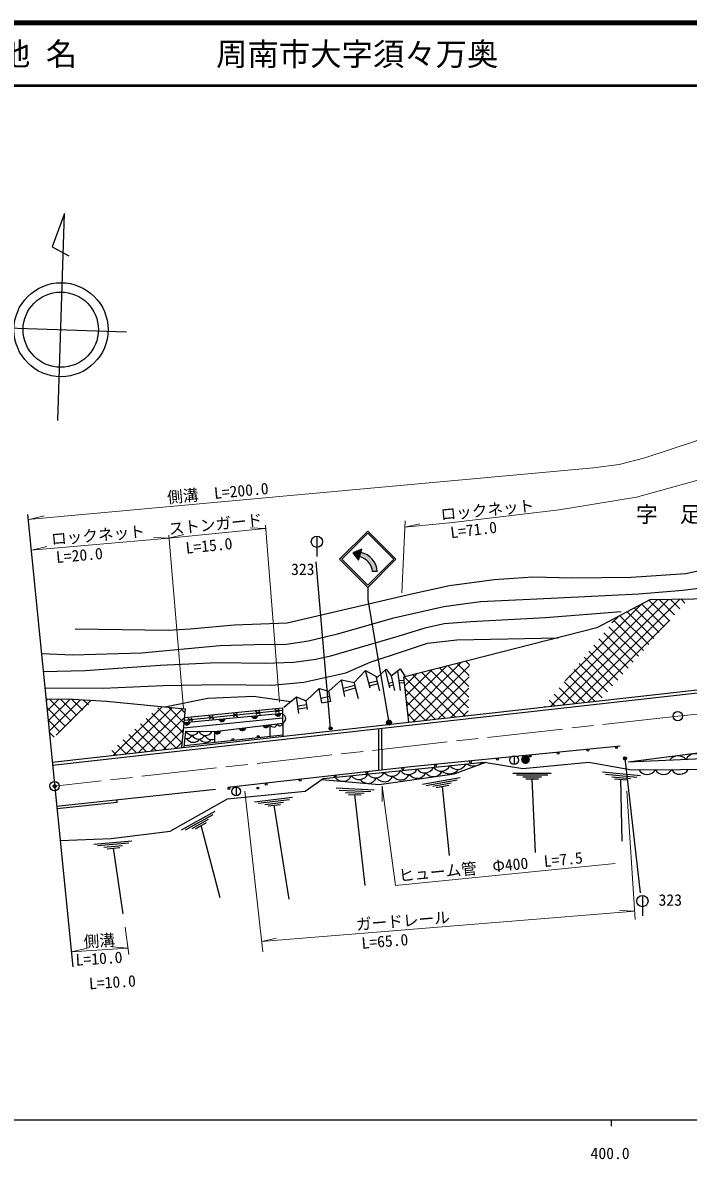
# Model space of a CAD drawing. Units: millimetres at full size, sheet at 1:1000; details may follow other scales. Extents: x 40000 to 680000, y 20000 to 380000.
# Drawn here: x 374180 to 480307, y 198715 to 380000 of the extents above; entities that cross this region are included whole.
import ezdxf
from ezdxf.enums import TextEntityAlignment as Align

# ---------------------------------------------------------------- set-up
doc = ezdxf.new("R2010")
doc.units = ezdxf.units.MM
doc.header["$LTSCALE"] = 1000
doc.header["$PDMODE"] = 32
doc.header["$PDSIZE"] = 500
doc.linetypes.add('CHAIN', pattern=[18.5, 12, -1.5, 3.5, -1.5])
for name, color, linetype, lineweight in [('M-BGD', 7, 'Continuous', 25), ('M-BMK', 2, 'CHAIN', 13), ('M-BMK-OTRS', 5, 'Continuous', 25), ('M-BMK-SRVR', 3, 'Continuous', 25), ('M-STR-HTXT', 7, 'Continuous', 13), ('M-STR-STRC', 7, 'Continuous', 25), ('M-TTL', 2, 'Continuous', 140), ('M-TTL-BAND', 7, 'Continuous', 25), ('M-TTL-LINE', 7, 'Continuous', 50)]:
    doc.layers.add(name, color=color, linetype=linetype, lineweight=lineweight)
for name, color, linetype in [('M-BMK-HTXT', 7, 'Continuous'), ('M-OTRS', 6, 'Continuous'), ('M-TTL-TXT', 7, 'Continuous')]:
    doc.layers.add(name, color=color, linetype=linetype)
doc.styles.add('ＭＳ ゴシック', font='')
doc.styles.get('ＭＳ ゴシック').set_extended_font_data('MS Gothic')

msp = doc.modelspace()

# ---------------------------------------------------------------- hatches: boundary and pattern name
at = {"layer": 'M-BGD'}
for points in [[(400882, 268466), (399896, 268371, 0.82183)], [(406456, 269004), (405470, 268908, 0.82183)], [(411663, 269506), (410676, 269411, 0.82183)], [(415393, 269866), (414407, 269771, 0.82183)], [(405724, 267052), (404741, 266928, 0.82183)], [(409722, 267556), (408739, 267432, 0.82183)], [(413467, 268029), (412484, 267905, 0.82183)], [(423054, 267318, 1), (423493, 267557, 1)], [(455051, 262465, 1), (453651, 262465, 0.41421), (454351, 261765, 0.41421)], [(469993, 262549, 1), (470432, 262788, 1)]]:
    msp.add_hatch(color=256, dxfattribs=at).paths.add_polyline_path(points)
at = {"layer": 'M-STR-STRC'}
for points in [[(428280, 296022), (426810, 295458), (427721, 294274)], [(428280, 296022), (426810, 295458), (427721, 294274)], [(428114, 295503), (428280, 296022), (426810, 295458), (427721, 294274), (427887, 294793)], [(428114, 295503), (427887, 294793, -0.33505), (429963, 292470), (430706, 292471, 0.33299)], [(432922, 268585, 0.41421), (432370, 268707, 0.41421), (432248, 268155, 1)]]:
    msp.add_hatch(color=256, dxfattribs=at).paths.add_polyline_path(points)

# ---------------------------------------------------------------- linework, layer by layer
at = {"layer": 'M-BGD'}
for p, q in [((421087, 298122), (421087, 294872)), ((423273, 267438), (420978, 294019)), ((475325, 287942), (458369, 270986)), ((477121, 287970), (460360, 271209)), ((472815, 287199), (460667, 275052)), ((478917, 287999), (462352, 271433)), ((471737, 286635), (475656, 282716)), ((472897, 287243), (476480, 283660)), ((474058, 287850), (477303, 284605)), ((475727, 287948), (478126, 285549)), ((477467, 287976), (478949, 286494)), ((479208, 288003), (479772, 287439)), ((477380, 284693), (464343, 271656)), ((469106, 285258), (468138, 284290)), ((468424, 284644), (473187, 279882)), ((469416, 285421), (474010, 280826)), ((470576, 286028), (474833, 281771)), ((467634, 283667), (472364, 278937)), ((466053, 281712), (470718, 277048)), ((466844, 282690), (471541, 277992)), ((464473, 279757), (469071, 275159)), ((465263, 280735), (469894, 276103)), ((441775, 277373), (435395, 270993)), ((444150, 277980), (435574, 269404)), ((445428, 277490), (436467, 268529)), ((442041, 277441), (445337, 274144)), ((443448, 277800), (445384, 275865)), ((444856, 278160), (445430, 277586)), ((462892, 277803), (467425, 273269)), ((463682, 278780), (468248, 274214)), ((429577, 273848), (428828, 276693)), ((431141, 273450), (430563, 275713)), ((431998, 276770), (432673, 273903)), ((432914, 275842), (433460, 273472)), ((433965, 276647), (434366, 273472)), ((435001, 275641), (441544, 269099)), ((437025, 276159), (435039, 274172)), ((439400, 276766), (435217, 272583)), ((436409, 276001), (443133, 269277)), ((437817, 276361), (444723, 269455)), ((445379, 275673), (438458, 268753)), ((439225, 276721), (445244, 270701)), ((440633, 277081), (445291, 272423)), ((461311, 275848), (465386, 271773)), ((462101, 276825), (466602, 272325)), ((421862, 271530), (421428, 273790)), ((425542, 272534), (425033, 275174)), ((425287, 273854), (427118, 274346)), ((425374, 273405), (427237, 273905)), ((427709, 272146), (427006, 274765)), ((429357, 274686), (430735, 275038)), ((429470, 274254), (430846, 274606)), ((432493, 274668), (433150, 274819)), ((432593, 274241), (433248, 274392)), ((434166, 275059), (434930, 275145)), ((434212, 274690), (434971, 274775)), ((435081, 273793), (439954, 268920)), ((445330, 273856), (440449, 268976)), ((459730, 273893), (462207, 271417)), ((460521, 274870), (463796, 271595)), ((378172, 272106), (377905, 271839)), ((379959, 272126), (378066, 270232)), ((381718, 272117), (378226, 268625)), ((383393, 272024), (378387, 267018)), ((378429, 272109), (381918, 268621)), ((385068, 271931), (379486, 266349)), ((380178, 272128), (382831, 269475)), ((381971, 272103), (383745, 270328)), ((383843, 271999), (384659, 271182)), ((418194, 269826), (417859, 272455)), ((421722, 272258), (423160, 272574)), ((423307, 271745), (423013, 273402)), ((445280, 272039), (442440, 269199)), ((458150, 271938), (459028, 271060)), ((458940, 272916), (460617, 271238)), ((378013, 270757), (381004, 267767)), ((396417, 270906), (388680, 263169)), ((398025, 270745), (390671, 263392)), ((399632, 270585), (392662, 263615)), ((395703, 270746), (399740, 266708)), ((397409, 270807), (399891, 268324)), ((399373, 270610), (400043, 269941)), ((399933, 268765), (415588, 270341)), ((411322, 270186), (412097, 269726)), ((411414, 269647), (411997, 270233)), ((414373, 270494), (415148, 270034)), ((414466, 269954), (415049, 270540)), ((418040, 271030), (419459, 271241)), ((418101, 270557), (419529, 270770)), ((419574, 270472), (419369, 271852)), ((421862, 271530), (423300, 271785)), ((435305, 271802), (438365, 268742)), ((445231, 270222), (444432, 269423)), ((457359, 270961), (457438, 270882)), ((378209, 268793), (380090, 266913)), ((393871, 269041), (398628, 264285)), ((399969, 269154), (394654, 263839)), ((394787, 269893), (399589, 265092)), ((399818, 267535), (415608, 269125)), ((399896, 268371), (415595, 269885)), ((400496, 269097), (401271, 268637)), ((400589, 268557), (401172, 269143)), ((403864, 269436), (404639, 268976)), ((403957, 268896), (404540, 269482)), ((407719, 269824), (408494, 269364)), ((407812, 269284), (408395, 269870)), ((435528, 269811), (436775, 268564)), ((378406, 266829), (379176, 266059)), ((392040, 267337), (395449, 263928)), ((392956, 268189), (397039, 264106)), ((399786, 267204), (396645, 264062)), ((404741, 266928), (404736, 265233)), ((413659, 266195), (413645, 268052)), ((430915, 267409), (430889, 260726)), ((431496, 260794), (431432, 267467)), ((389294, 264780), (390681, 263393)), ((390209, 265632), (392270, 263571)), ((391125, 266484), (393860, 263750)), ((399604, 265254), (398636, 264285)), ((399954, 264718), (415653, 266410)), ((387463, 263075), (387502, 263037)), ((388378, 263928), (389091, 263215)), ((452535, 263092), (452535, 261692)), ((470212, 262669), (472661, 241194)), ((437946, 258537), (443948, 259634)), ((438533, 258339), (443470, 259242)), ((452359, 260316), (458461, 260313)), ((452900, 260016), (457919, 260013)), ((453918, 259692), (456901, 259714)), ((454399, 259400), (456420, 259414)), ((455964, 247658), (455402, 259407)), ((466613, 260498), (472687, 259923)), ((467124, 260148), (472120, 259676)), ((468107, 259731), (471079, 259473)), ((468558, 259394), (470571, 259219)), ((469773, 249429), (469558, 259307)), ((379587, 255020), (404903, 257767)), ((408219, 258096), (408219, 256696)), ((424137, 257941), (430231, 257636)), ((424663, 257614), (429676, 257363)), ((439593, 258204), (442522, 258764)), ((440118, 258003), (442103, 258382)), ((442229, 247163), (441104, 258191)), ((411163, 255751), (417224, 256450)), ((411735, 255515), (416721, 256090)), ((412783, 255311), (415744, 255676)), ((425664, 257240), (428644, 257114)), ((426130, 256924), (428148, 256839)), ((428799, 242397), (427132, 256882)), ((399519, 251257), (404854, 254218)), ((413295, 255075), (415300, 255323)), ((416666, 240215), (414291, 255198)), ((400138, 251258), (404527, 253693)), ((401185, 251469), (403782, 252937)), ((401748, 251447), (403507, 252441)), ((405638, 240399), (402621, 251941)), ((385518, 248998), (391599, 249508)), ((386083, 248744), (391084, 249164)), ((387125, 248508), (390095, 248780)), ((387629, 248256), (389640, 248441)), ((390183, 237866), (388628, 248348)), ((472992, 240797), (472992, 237547))]:
    msp.add_line(p, q, dxfattribs=at)
for points in [[(378876, 262069), (493566, 274934), (501585, 275914), (506067, 277011), (511230, 278980), (515541, 281155), (519848, 283972), (522607, 286515), (528489, 292929), (532366, 298483), (537971, 308070), (540304, 312705), (537813, 327354), (539354, 332445)], [(378931, 261578), (493623, 274443), (501674, 275426), (506215, 276538), (511430, 278527), (515789, 280727), (520153, 283581), (522957, 286166), (528875, 292619), (532783, 298217), (538406, 307834), (540819, 312627), (538320, 327323), (539778, 332213)], [(470731, 262087), (493434, 263107), (495034, 262923), (502988, 262670), (512491, 263242), (515340, 264726), (518111, 266659), (521057, 267670), (533388, 274583), (543044, 281352), (547249, 298073), (545443, 301533), (541704, 297329), (539900, 293962), (536885, 290379), (532889, 284852), (527834, 279942), (525797, 276968), (519149, 273920), (515314, 270907), (502535, 267584), (495979, 266718), (482379, 264327)], [(382549, 283320), (397355, 283090), (400859, 283347), (407936, 283938), (416327, 284274), (436163, 288908), (442257, 290252), (449334, 291194), (455538, 291641), (461867, 291481), (471202, 291562), (479913, 292169), (488431, 293991), (491050, 295283), (495992, 298211)], [(493295, 291722), (484570, 290083), (479454, 289462), (472441, 288840), (459496, 288218), (447197, 287628), (441351, 286848), (433082, 284975), (424368, 282447), (419724, 281369), (416240, 280824), (411081, 280795), (405587, 280635), (393143, 279455), (382117, 279124), (377157, 279319)], [(506610, 277217), (505205, 285287), (484726, 288090), (474200, 287924), (465747, 283500), (434877, 275610), (435682, 268441)], [(469614, 286025), (457541, 285073), (445635, 284460), (441367, 284106), (438307, 283444), (433974, 282118), (423244, 278970), (420928, 278454), (417419, 277939), (412865, 277783), (405246, 277877), (399505, 277616), (396113, 277461), (384156, 276612), (377441, 276474)], [(377699, 273894), (387018, 273878), (396600, 274277), (405708, 274460), (413890, 274332), (418988, 274816), (425723, 276322), (429598, 278028), (435033, 279815), (438709, 281023), (443427, 281573), (459536, 281913)], [(415819, 270844), (417859, 272455), (419369, 271852), (421428, 273790), (423013, 273402), (425033, 275174), (427006, 274765), (428828, 276693), (430736, 275616), (432148, 276908), (432914, 275842), (434366, 276953), (435120, 275790)], [(377878, 272103), (381294, 272140), (387542, 271793), (400099, 270538), (399522, 264385)], [(396860, 270862), (403675, 272272), (410957, 272590), (416915, 271741)], [(399970, 269160), (415581, 270732), (415657, 266195)], [(399925, 264430), (400184, 267023), (404741, 266928), (415622, 268301)], [(380135, 249538), (388277, 249891), (397704, 251033), (406839, 256209), (419232, 257439), (422109, 259425), (447737, 262081), (453909, 261056), (464452, 262042), (471303, 260834), (494579, 260999), (503485, 259777), (513246, 262242), (516302, 263578), (518968, 265620), (521175, 266404)], [(470731, 262087), (493811, 265073), (495034, 262923)], [(469429, 264622), (436079, 261308), (416275, 259087), (406878, 258009)], [(421895, 259277), (431024, 258471), (442953, 260180), (448019, 262034)], [(379622, 254665), (389245, 255662), (389202, 256063)]]:
    msp.add_lwpolyline(points, dxfattribs=at)
for centre, radius in [((421087, 297222), 900), ((423273, 267438), 250), ((407666, 265683), 150), ((411712, 266169), 150), ((452535, 262392), 700), ((455082, 263038), 150), ((459558, 263491), 150), ((464296, 263964), 150), ((468846, 264410), 150), ((470212, 262669), 250), ((434802, 261006), 150), ((439998, 261539), 150), ((445581, 262108), 150), ((449867, 262534), 150), ((418418, 259174), 150), ((423984, 259798), 150), ((429029, 260370), 150), ((407065, 257865), 150), ((408219, 257396), 700), ((411668, 257928), 150), ((412999, 258552), 150), ((472992, 239897), 900)]:
    msp.add_circle(centre, radius, dxfattribs=at)
for centre, radius, start, end in [((400379, 268516), 505, 196.6808, 354.33899), ((405953, 269053), 505, 196.6808, 354.33899), ((411160, 269556), 505, 196.6808, 354.33899), ((414891, 269915), 505, 196.6808, 354.33899), ((415384, 268987), 726, 289.13812, 72.77233), ((401209, 267513), 1136, 205.54335, 332.06857), ((403300, 267534), 1219, 206.98791, 330.62401), ((405220, 267087), 505, 198.36515, 356.02334), ((409218, 267591), 505, 198.36515, 356.02334), ((412963, 268064), 505, 198.36515, 356.02334), ((414180, 268210), 558, 196.51113, 357.87735), ((415171, 268314), 451, 196.07406, 358.31442), ((400319, 266753), 945, 254.51014, 336.54076), ((401382, 266475), 1256, 212.10484, 324.55318), ((402211, 266866), 1136, 205.54335, 332.06857), ((403356, 266369), 1137, 213.21076, 321.98082), ((404302, 266887), 1219, 206.98791, 290.93615), ((478715, 261300), 1750, 43.40771, 141.73919), ((481337, 261954), 1458, 27.26941, 157.87749), ((438276, 261878), 1522, 216.44898, 335.38349), ((440884, 262148), 1522, 216.44898, 335.38349), ((443493, 262419), 1522, 216.44898, 335.38349), ((446018, 263503), 2063, 236.43645, 315.39602), ((425232, 260526), 1522, 216.44898, 335.38349), ((427840, 260797), 1522, 216.44898, 335.38349), ((429222, 260187), 1522, 216.44898, 335.38349), ((430449, 261067), 1522, 216.44898, 335.38349), ((431831, 260457), 1522, 216.44898, 335.38349), ((433058, 261337), 1522, 216.44898, 335.38349), ((434440, 260728), 1522, 216.44898, 335.38349), ((435667, 261608), 1522, 216.44898, 335.38349), ((437048, 260998), 1522, 216.44898, 335.38349), ((439657, 261268), 1522, 216.44898, 335.38349), ((442219, 261992), 1798, 229.06761, 322.76485), ((473732, 261583), 1504, 209.52779, 331.28436), ((476360, 261601), 1504, 209.52779, 331.28436), ((478988, 261620), 1504, 209.52779, 331.28436)]:
    msp.add_arc(centre, radius, start, end, dxfattribs=at)
at = {"layer": 'M-BMK'}
msp.add_lwpolyline([(552375, 325322), (534775, 294814), (532441, 291295), (529279, 287330), (525735, 283826), (522735, 281404), (517089, 277803), (513560, 275794), (508885, 273980), (503532, 272361), (494912, 271171), (485118, 270076), (478627, 269410), (379265, 258233)], dxfattribs=at)
at = {"layer": 'M-BMK-OTRS'}
msp.add_line((374935, 301539), (382149, 229395), dxfattribs=at)
at = {"layer": 'M-BMK-SRVR'}
for p, q in [((380854, 349558), (378872, 344249)), ((379762, 316547), (380854, 349558)), ((378872, 344249), (381507, 342815)), ((369747, 331387), (390736, 330692))]:
    msp.add_line(p, q, dxfattribs=at)
for centre, radius in [((380284, 331038), 7500), ((380241, 331039), 6000), ((478627, 269410), 750), ((379265, 258233), 750)]:
    msp.add_circle(centre, radius, dxfattribs=at)
at = {"layer": 'M-OTRS'}
msp.add_point((379265, 258233), dxfattribs=at)
at = {"layer": 'M-STR-HTXT'}
for p, q in [((375208, 300778), (377598, 301341)), ((397503, 297785), (412907, 299349)), ((412907, 299349), (410454, 299443)), ((412867, 299846), (415145, 271626)), ((434630, 289071), (435147, 300555)), ((435100, 299518), (437486, 300096)), ((397503, 297785), (375502, 295871)), ((397503, 297785), (395051, 297915)), ((397461, 298274), (399804, 270606)), ((397503, 297785), (399887, 298370)), ((375657, 295884), (378049, 296435)), ((412448, 231823), (409613, 257454)), ((431502, 258248), (431489, 255793)), ((471864, 236963), (470520, 257504)), ((471779, 238269), (412267, 233457)), ((471779, 238269), (469328, 238413)), ((391086, 231391), (390509, 235733)), ((412267, 233457), (414663, 233994)), ((381906, 231821), (390953, 232396)), ((381906, 231821), (384311, 232316)), ((390953, 232396), (388505, 232583))]:
    msp.add_line(p, q, dxfattribs=at)
for points in [[(375013, 300761), (465178, 309027), (469266, 309545), (473376, 310617), (481468, 313236), (489012, 316664), (495014, 320135), (499823, 323703), (503597, 327229), (507212, 331663), (508894, 334364), (511167, 340407), (512388, 347196)], [(435100, 299518), (442754, 300272), (459708, 302312), (472078, 304329), (485489, 308025), (494536, 311650)], [(468625, 245884), (433644, 242408), (431502, 258248)]]:
    msp.add_lwpolyline(points, dxfattribs=at)
at = {"layer": 'M-STR-STRC'}
for p, q in [((424686, 294425), (429186, 298925)), ((425040, 294425), (429186, 298571)), ((433687, 294424), (429186, 298925)), ((433333, 294424), (429186, 298571)), ((428280, 296022), (426810, 295458)), ((427721, 294274), (428280, 296022)), ((424686, 294425), (429186, 289924)), ((425040, 294425), (429186, 290278)), ((426810, 295458), (427721, 294274)), ((429186, 290278), (433333, 294424)), ((429187, 289924), (433687, 294424)), ((430706, 292471), (429963, 292470)), ((429186, 289924), (429186, 287924)), ((429186, 287924), (432556, 268407))]:
    msp.add_line(p, q, dxfattribs=at)
msp.add_circle((432585, 268370), 400, dxfattribs=at)
for radius, start, end in [(3327, 3.70323, 77.37188), (2586, 4.73997, 78.83443)]:
    msp.add_arc((427386, 292256), radius, start, end, dxfattribs=at)
at = {"layer": 'M-TTL'}
msp.add_line((680000, 380000), (40000, 380000), dxfattribs=at)
at = {"layer": 'M-TTL-BAND'}
for p, q in [((40000, 205000), (579000, 205000)), ((468000, 205000), (468000, 204000))]:
    msp.add_line(p, q, dxfattribs=at)
at = {"layer": 'M-TTL-LINE'}
msp.add_line((40000, 370000), (680000, 370000), dxfattribs=at)

# ---------------------------------------------------------------- texts
at = {"layer": 'M-BGD', "style": 'ＭＳ ゴシック'}
for p in [(416968, 291356), (475568, 238605)]:
    msp.add_text('323', height=1833, dxfattribs=at).set_placement(p, align=Align.BOTTOM_LEFT)
at = {"layer": 'M-BMK-HTXT', "style": 'ＭＳ ゴシック'}
msp.add_text('字\u3000足\u3000谷', height=2566, dxfattribs=at).set_placement((471955, 299539), align=Align.BOTTOM_LEFT)
at = {"layer": 'M-STR-HTXT', "style": 'ＭＳ ゴシック'}
for s, rotation, p in [('側溝\u3000L=200.0', 5.238, (397343, 302808)), ('ロックネット', 5.628, (440945, 300094)), ('ストンガード', 5.797, (397600, 297795)), ('ロックネット', 4.972, (378830, 296160)), ('L=71.0', 6.862, (442541, 297219)), ('L=15.0', 5.797, (400305, 294753)), ('L=20.0', 4.972, (379615, 293271)), ('ヒューム管\u3000Φ400\u3000L=7.5', 5.675, (434284, 242472)), ('ガードレール', 4.623, (427437, 234684)), ('側溝', 3.639, (383981, 231953)), ('L=65.0', 4.623, (428317, 231730)), ('L=10.0', 3.639, (382703, 229033)), ('L=10.0', 3.639, (384834, 225260))]:
    msp.add_text(s, height=1833, rotation=rotation, dxfattribs=at).set_placement(p, align=Align.BOTTOM_LEFT)
at = {"layer": 'M-TTL-BAND', "style": 'ＭＳ ゴシック'}
msp.add_text('400.0', height=1833, dxfattribs=at).set_placement((467844, 198195), align=Align.BOTTOM_CENTER)
at = {"layer": 'M-TTL-TXT', "style": 'ＭＳ ゴシック'}
for s, p in [('地 名', (370380, 375000)), ('周南市大字須々万奥', (405024, 375000))]:
    msp.add_text(s, height=3666, dxfattribs=at).set_placement(p, align=Align.MIDDLE_LEFT)

doc.saveas('drawing.dxf')
